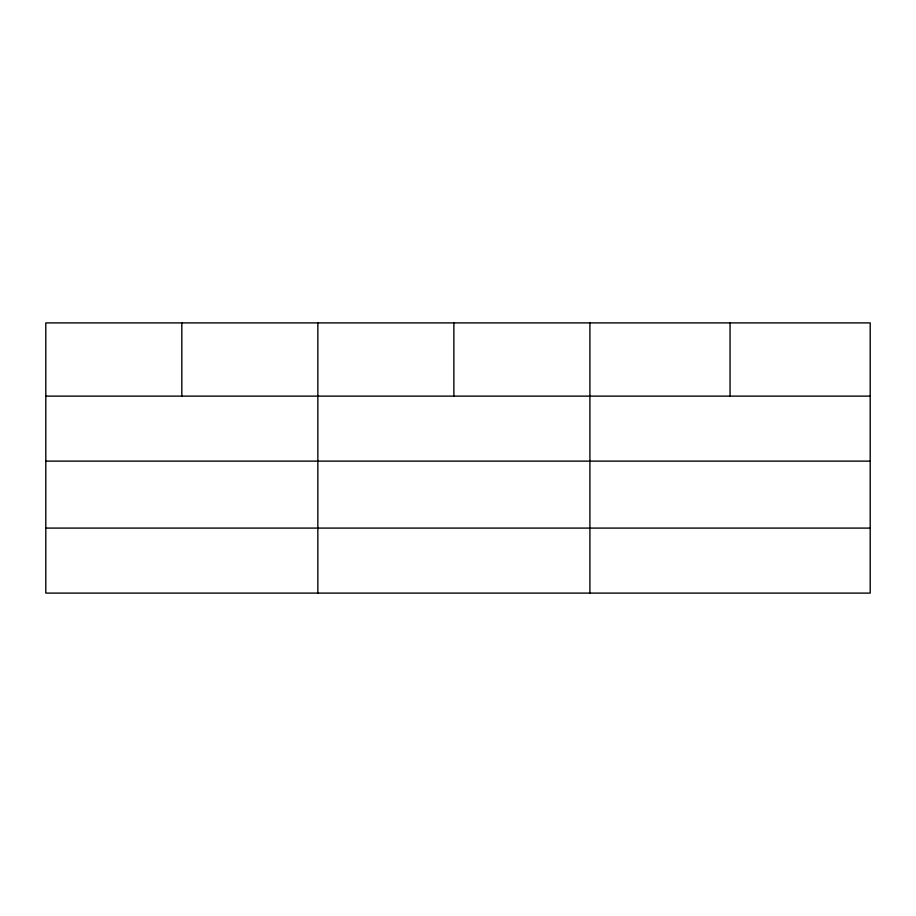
<?xml version="1.0" encoding="UTF-8"?>
<svg xmlns="http://www.w3.org/2000/svg" width="916" height="916" viewBox="0 0 916 916"><rect width="100%" height="100%" fill="white"/><g stroke="black" fill="none" stroke-linecap="round" stroke-linejoin="round"><path stroke-width="1.37" d="M870.2 461.126L870.2 322.901L45.8 322.901L45.8 593.099L870.2 593.099L870.2 461.126L45.8 461.126M45.8 396.124L870.2 396.124M45.8 528.097L870.2 528.097M730.052 322.901L730.052 396.124M589.904 322.901L589.904 593.099M453.878 322.901L453.878 396.124M317.852 322.901L317.852 593.099M181.826 322.901L181.826 396.124"/></g></svg>
